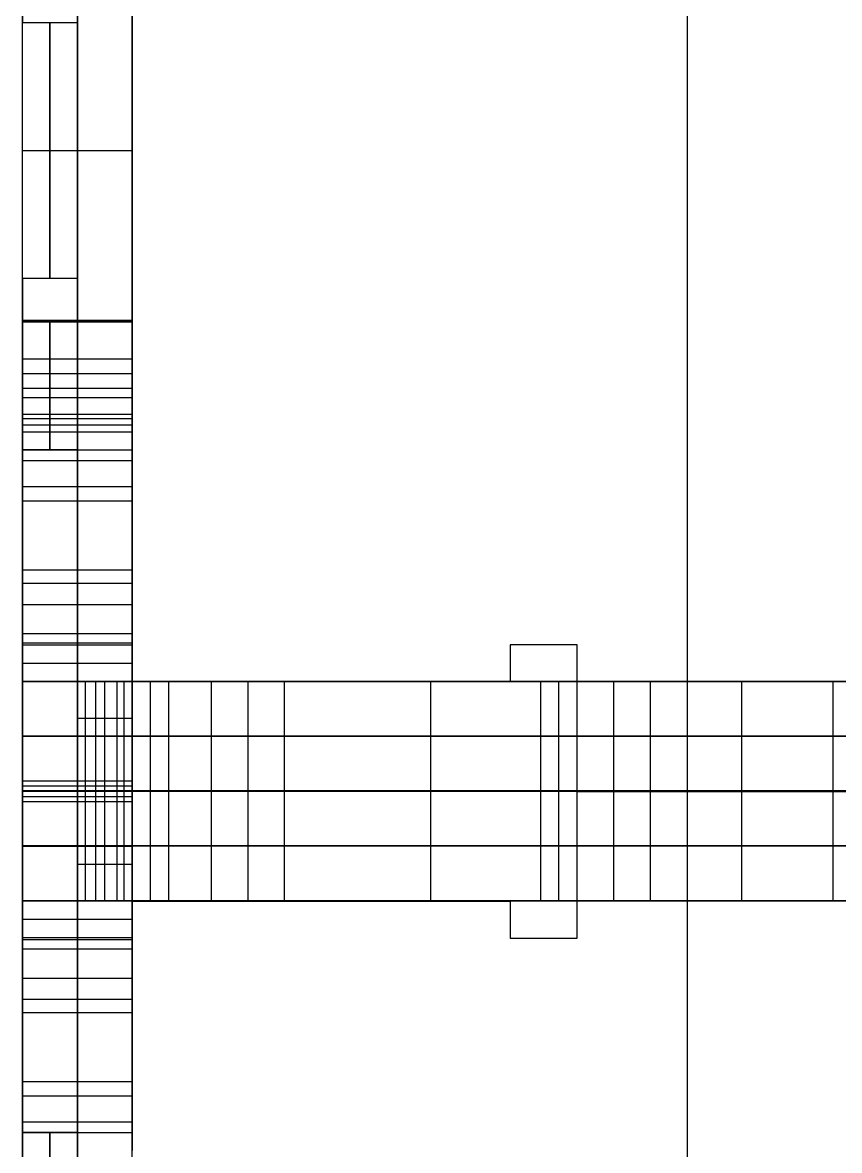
# Model space of a CAD drawing. Extents: x 6886 to 7154, y -44440 to -39703.
# Drawn here: x 6886.5 to 7020.5, y -41830.5 to -41645.4 of the extents above; entities that cross this region are included whole.
import ezdxf

# ---------------------------------------------------------------- set-up
doc = ezdxf.new("R2010")
doc.units = 0
doc.layers.add('ENDS', color=40, linetype='CONTINUOUS')

# ---------------------------------------------------------------- blocks, each defined once
blk = doc.blocks.new('SKYLARK200_END-S-1')
at = {"layer": 'ENDS'}
for p, q in [((-159, 3267.9, 264), (-159, 2667.99, 264)), ((-159, 3267.9, 282), (-159, 2667.99, 282)), ((-250, 2724, 141), (-250, 3212, 141)), ((-268, 2744.98, 141), (-268, 3191.02, 141)), ((-250, 2685.94, 282), (-250, 2821.49, 282)), ((-250, 2685.94, 264), (-250, 2821.49, 264)), ((-250, 2685.94, 273), (-250, 2821.49, 273)), ((-268, 2812.1, 226), (-268, 2794.1, 226)), ((-268, 2794.1, 56), (-268, 2812.1, 56)), ((-259, 2812.1, 226), (-259, 2734.1, 226)), ((-259, 2734.1, 56), (-259, 2812.1, 56)), ((-250, 2812.1, 226), (-250, 2734.1, 226)), ((-250, 2734.1, 56), (-250, 2812.1, 56)), ((-268, 2794.1, 56), (-259, 2794.1, 56)), ((-268, 2794.1, 226), (-259, 2794.1, 226)), ((-259, 2794.1, 56), (-259, 2752.1, 56)), ((-259, 2752.1, 226), (-259, 2794.1, 226)), ((-259, 2791.29, 66.5), (-259, 2754.91, 66.5)), ((-259, 2791.29, 215.5), (-259, 2754.91, 215.5)), ((-268, 2773.1, 77), (-259, 2773.1, 77)), ((-268, 2773.1, 205), (-259, 2773.1, 205)), ((-259, 2773.1, 226), (-250, 2773.1, 226)), ((-259, 2773.1, 56), (-259, 2773.1, 77)), ((-259, 2773.1, 56), (-250, 2773.1, 56)), ((-259, 2773.1, 226), (-259, 2773.1, 205)), ((-250, 2753.72, 282), (-250, 2753.72, 264)), ((-268, 2734.1, 56), (-268, 2752.1, 56)), ((-259, 2752.1, 56), (-268, 2752.1, 56)), ((-259, 2752.1, 226), (-268, 2752.1, 226)), ((-268, 2752.1, 226), (-268, 2734.1, 226)), ((-268, 2745.25, 282), (-250, 2745.25, 282)), ((-268, 2745.25, 282), (-268, 2732.6, 282)), ((-268, 2732.6, 0), (-268, 2745.25, 0)), ((-268, 2745.25, 0), (-250, 2745.25, 0)), ((-268, 2745.19, 281.13), (-250, 2745.19, 281.13)), ((-268, 2745.19, 0.87), (-250, 2745.19, 0.87)), ((-268, 2728.1, 232), (-268, 2745, 280.28)), ((-268, 2745, 280.28), (-250, 2745, 280.28)), ((-268, 2745, 1.72), (-250, 2745, 1.72)), ((-268, 2745, 1.72), (-268, 2728.1, 50)), ((-268, 2745, 141.9), (-259, 2745, 141.9)), ((-259, 2745.25, 282), (-259, 2732.6, 282)), ((-259, 2732.6, 0), (-259, 2745.25, 0)), ((-259, 2728.1, 232), (-259, 2745, 280.28)), ((-259, 2745, 1.72), (-259, 2728.1, 50)), ((-259, 2724, 141.9), (-259, 2745, 141.9)), ((-250, 2745.25, 282), (-250, 2732.6, 282)), ((-250, 2732.6, 0), (-250, 2745.25, 0)), ((-250, 2728.1, 232), (-250, 2745, 280.28)), ((-250, 2745, 1.72), (-250, 2728.1, 50)), ((-268, 2738.92, 282), (-250, 2738.92, 282)), ((-268, 2738.92, 0), (-250, 2738.92, 0)), ((-268, 2736.55, 256.14), (-250, 2736.55, 256.14)), ((-268, 2736.55, 25.86), (-250, 2736.55, 25.86)), ((-268, 2734.1, 226), (-250, 2734.1, 226)), ((-268, 2734.1, 56), (-250, 2734.1, 56)), ((-259, 2734.5, 160.09), (-259, 2734.5, 123.71)), ((-268, 2732.6, 282), (-250, 2732.6, 282)), ((-268, 2732.6, 0), (-250, 2732.6, 0)), ((-268, 2729.86, 227.76), (-250, 2729.86, 227.76)), ((-268, 2729.86, 54.24), (-250, 2729.86, 54.24)), ((-268, 2729.13, 283.1), (-250, 2729.13, 283.1)), ((-268, 2729.13, -1.1), (-250, 2729.13, -1.1)), ((-268, 2728.1, 232), (-250, 2728.1, 232)), ((-268, 2728.1, 50), (-250, 2728.1, 50)), ((-268, 2726.94, 286), (-250, 2726.94, 286)), ((-268, 2726.94, -4), (-250, 2726.94, -4)), ((-268, 2724, 180.9), (-250, 2724, 180.9)), ((-268, 2724, 180.9), (-268, 2724, 162.9)), ((-268, 2724, 102.9), (-250, 2724, 102.9)), ((-268, 2724, 162.9), (-259, 2724, 162.9)), ((-259, 2724, 120.9), (-268, 2724, 120.9)), ((-268, 2724, 120.9), (-268, 2724, 102.9)), ((-259, 2724, 120.9), (-259, 2724, 162.9)), ((-259, 2724, 180.9), (-259, 2724, 102.9)), ((-259, 2724, 141.9), (-250, 2724, 141.9)), ((-250, 2724, 180.9), (-250, 2724, 102.9)), ((-268, 2722.24, 185.14), (-250, 2722.24, 185.14)), ((-268, 2722.24, 98.66), (-250, 2722.24, 98.66)), ((-268, 2669.72, 170), (-268, 2718, 186.9)), ((-268, 2718, 186.9), (-250, 2718, 186.9)), ((-268, 2718, 96.9), (-250, 2718, 96.9)), ((-268, 2718, 96.9), (-268, 2669.72, 113.8)), ((-259, 2669.72, 170), (-259, 2718, 186.9)), ((-259, 2718, 96.9), (-259, 2669.72, 113.8)), ((-250, 2669.72, 170), (-250, 2718, 186.9)), ((-250, 2718, 96.9), (-250, 2669.72, 113.8)), ((-268, 2715.62, 294), (-250, 2715.62, 294)), ((-268, 2715.62, -12), (-250, 2715.62, -12)), ((-268, 2704.31, 286), (-250, 2704.31, 286)), ((-268, 2704.31, -4), (-250, 2704.31, -4)), ((-268, 2702.12, 283.1), (-250, 2702.12, 283.1)), ((-268, 2702.12, -1.1), (-250, 2702.12, -1.1)), ((-268, 2698.65, 282), (-250, 2698.65, 282)), ((-268, 2698.65, 282), (-268, 2686, 282)), ((-268, 2686, 0), (-268, 2698.65, 0)), ((-268, 2698.65, 0), (-250, 2698.65, 0)), ((-259, 2698.65, 282), (-259, 2686, 282)), ((-259, 2686, 0), (-259, 2698.65, 0)), ((-250, 2698.65, 282), (-250, 2686, 282)), ((-250, 2686, 0), (-250, 2698.65, 0)), ((-268, 2693.86, 178.45), (-250, 2693.86, 178.45)), ((-268, 2693.86, 105.35), (-250, 2693.86, 105.35)), ((-268, 2692.33, 282), (-250, 2692.33, 282)), ((-268, 2692.33, 0), (-250, 2692.33, 0)), ((-268, 2686, 270), (-268, 2692, 270)), ((-268, 2692, 270), (-250, 2692, 270)), ((-268, 2692, 270), (-268, 2692, 258)), ((-268, 2692, 258), (-250, 2692, 258)), ((-268, 2692, 258), (-268, 2686, 258)), ((-268, 2692, 233), (-250, 2692, 233)), ((-268, 2692, 233), (-268, 2692, 221)), ((-268, 2692, 221), (-250, 2692, 221)), ((-268, 2692, 221), (-268, 2686, 221)), ((-268, 2686, 62.8), (-268, 2692, 62.8)), ((-268, 2692, 62.8), (-250, 2692, 62.8)), ((-268, 2692, 62.8), (-268, 2692, 50.8)), ((-268, 2692, 50.8), (-250, 2692, 50.8)), ((-268, 2692, 50.8), (-268, 2686, 50.8)), ((-268, 2692, 25.8), (-250, 2692, 25.8)), ((-268, 2692, 25.8), (-268, 2692, 13.8)), ((-268, 2692, 13.8), (-250, 2692, 13.8)), ((-268, 2692, 13.8), (-268, 2686, 13.8)), ((-268, 2686, 25.8), (-268, 2692, 25.8)), ((-268, 2686, 233), (-268, 2692, 233)), ((-268, 2692, 264), (-250, 2692, 264)), ((-268, 2692, 227), (-250, 2692, 227)), ((-268, 2692, 56.8), (-250, 2692, 56.8)), ((-268, 2692, 19.8), (-250, 2692, 19.8)), ((-259, 2686, 270), (-259, 2692, 270)), ((-259, 2692, 270), (-259, 2692, 258)), ((-259, 2692, 233), (-259, 2692, 221)), ((-259, 2692, 221), (-259, 2686, 221)), ((-259, 2686, 62.8), (-259, 2692, 62.8)), ((-259, 2692, 62.8), (-259, 2692, 50.8)), ((-259, 2692, 25.8), (-259, 2692, 13.8)), ((-259, 2692, 13.8), (-259, 2686, 13.8)), ((-259, 2692, 50.8), (-259, 2668, 50.8)), ((-259, 2668, 25.8), (-259, 2692, 25.8)), ((-259, 2692, 258), (-259, 2668, 258)), ((-259, 2686, 233), (-259, 2692, 233)), ((-250, 2686, 270), (-250, 2692, 270)), ((-250, 2692, 270), (-250, 2692, 258)), ((-250, 2692, 258), (-250, 2668, 258)), ((-250, 2668, 233), (-250, 2692, 233)), ((-250, 2692, 233), (-250, 2692, 221)), ((-250, 2692, 221), (-250, 2686, 221)), ((-250, 2686, 62.8), (-250, 2692, 62.8)), ((-250, 2692, 62.8), (-250, 2692, 50.8)), ((-250, 2692, 50.8), (-250, 2668, 50.8)), ((-250, 2668, 25.8), (-250, 2692, 25.8)), ((-250, 2692, 25.8), (-250, 2692, 13.8)), ((-250, 2692, 13.8), (-250, 2686, 13.8)), ((-177, 2692, 282), (-188, 2692.01, 282)), ((-188, 2692.01, 282), (-188, 2692.01, 264)), ((-177, 2692, 264), (-188, 2692.01, 264)), ((-188, 2692.01, 282), (-188, 2686.01, 282)), ((-188, 2692.01, 264), (-188, 2686.01, 264)), ((-177, 2692, 273), (-188, 2692.01, 273)), ((-188, 2692.01, 273), (-188, 2686.01, 273)), ((-182.5, 2692, 282), (-182.5, 2692, 264)), ((-177, 2668, 282), (-177, 2692, 282)), ((-177, 2692, 282), (-177, 2692, 264)), ((-177, 2668, 264), (-177, 2692, 264)), ((-177, 2668, 273), (-177, 2692, 273)), ((-268, 2689, 270), (-250, 2689, 270)), ((-268, 2689, 221), (-250, 2689, 221)), ((-268, 2689, 62.8), (-250, 2689, 62.8)), ((-268, 2689, 13.8), (-250, 2689, 13.8)), ((-188, 2689.01, 282), (-188, 2689.01, 264)), ((-268, 2668, 0), (-268, 2686, 0)), ((-237, 2686, 0), (-268, 2686, 0)), ((-268, 2668, 62.9), (-268, 2686, 62.9)), ((-268, 2686, 0), (-268, 2686, 62.9)), ((-268, 2686, 62.9), (-244, 2686, 62.9)), ((-268, 2668, 219.1), (-268, 2686, 219.1)), ((-244, 2686, 219.1), (-268, 2686, 219.1)), ((-268, 2668, 282), (-268, 2686, 282)), ((-268, 2686, 219.1), (-268, 2686, 282)), ((-268, 2686, 282), (-237, 2686, 282)), ((-268, 2668, 31.45), (-268, 2686, 31.45)), ((-268, 2668, 250.55), (-268, 2686, 250.55)), ((-268, 2686, 282), (-250, 2686, 282)), ((-268, 2686, 282), (-268, 2686, 270)), ((-268, 2686, 270), (-250, 2686, 270)), ((-268, 2686, 221), (-250, 2686, 221)), ((-268, 2686, 221), (-268, 2686, 220)), ((-268, 2686, 220), (-250, 2686, 220)), ((-268, 2686, 220), (-268, 2668, 220)), ((-268, 2668, 63.8), (-268, 2686, 63.8)), ((-268, 2686, 63.8), (-250, 2686, 63.8)), ((-268, 2686, 63.8), (-268, 2686, 62.8)), ((-268, 2686, 62.8), (-250, 2686, 62.8)), ((-268, 2686, 13.8), (-250, 2686, 13.8)), ((-268, 2686, 13.8), (-268, 2686, 0)), ((-268, 2686, 0), (-250, 2686, 0)), ((-259, 2686, 50.8), (-268, 2686, 50.8)), ((-268, 2686, 25.8), (-259, 2686, 25.8)), ((-268, 2686, 25.8), (-268, 2686, 50.8)), ((-268, 2686, 233), (-268, 2686, 258)), ((-268, 2686, 233), (-259, 2686, 233)), ((-259, 2686, 258), (-268, 2686, 258)), ((-268, 2686, 276), (-250, 2686, 276)), ((-268, 2686, 220.5), (-250, 2686, 220.5)), ((-268, 2686, 63.3), (-250, 2686, 63.3)), ((-268, 2686, 6.9), (-250, 2686, 6.9)), ((-268, 2686, 38.3), (-259, 2686, 38.3)), ((-268, 2686, 245.5), (-259, 2686, 245.5)), ((-268, 2686, 233), (-250, 2686, 233)), ((-263.5, 2686, 25.8), (-263.5, 2686, 50.8)), ((-263.5, 2686, 233), (-263.5, 2686, 258)), ((-259, 2668, 257.1), (-259, 2686, 257.1)), ((-259, 2668, 232.1), (-259, 2686, 232.1)), ((-259, 2686, 257.1), (-259, 2686, 232.1)), ((-259, 2668, 49.9), (-259, 2686, 49.9)), ((-259, 2668, 24.9), (-259, 2686, 24.9)), ((-259, 2686, 49.9), (-259, 2686, 24.9)), ((-259, 2668, 244.6), (-259, 2686, 244.6)), ((-259, 2668, 37.4), (-259, 2686, 37.4)), ((-259, 2686, 50.8), (-259, 2686, 25.8)), ((-259, 2668, 50.8), (-259, 2686, 50.8)), ((-259, 2686, 25.8), (-259, 2668, 25.8)), ((-259, 2686, 258), (-259, 2686, 233)), ((-259, 2668, 258), (-259, 2686, 258)), ((-259, 2686, 233), (-259, 2668, 233)), ((-259, 2686, 282), (-259, 2686, 270)), ((-259, 2686, 221), (-259, 2686, 220)), ((-259, 2686, 220), (-259, 2668, 220)), ((-259, 2668, 63.8), (-259, 2686, 63.8)), ((-259, 2686, 63.8), (-259, 2686, 62.8)), ((-259, 2686, 13.8), (-259, 2686, 0)), ((-259, 2686, 38.3), (-259, 2668, 38.3)), ((-259, 2686, 25.8), (-250, 2686, 25.8)), ((-259, 2686, 245.5), (-259, 2668, 245.5)), ((-259, 2686, 258), (-250, 2686, 258)), ((-257.68, 2668, 260.28), (-257.68, 2686, 260.28)), ((-257.68, 2668, 228.92), (-257.68, 2686, 228.92)), ((-257.68, 2668, 53.08), (-257.68, 2686, 53.08)), ((-257.68, 2668, 21.72), (-257.68, 2686, 21.72)), ((-256, 2668, 219.1), (-256, 2686, 219.1)), ((-254.5, 2668, 261.6), (-254.5, 2686, 261.6)), ((-254.5, 2668, 227.6), (-254.5, 2686, 227.6)), ((-254.5, 2668, 54.4), (-254.5, 2686, 54.4)), ((-254.5, 2668, 20.4), (-254.5, 2686, 20.4)), ((-252.5, 2668, 0), (-252.5, 2686, 0)), ((-252.5, 2668, 282), (-252.5, 2686, 282)), ((-251.32, 2668, 260.28), (-251.32, 2686, 260.28)), ((-251.32, 2668, 228.92), (-251.32, 2686, 228.92)), ((-251.32, 2668, 53.08), (-251.32, 2686, 53.08)), ((-251.32, 2668, 21.72), (-251.32, 2686, 21.72)), ((-188, 2686.01, 282), (-250, 2685.94, 282)), ((-188, 2686.01, 264), (-250, 2685.94, 264)), ((-188, 2686.01, 273), (-250, 2685.94, 273)), ((-250, 2668, 74.9), (-250, 2686, 74.9)), ((-244, 2686, 74.9), (-250, 2686, 74.9)), ((-250, 2668, 207.1), (-250, 2686, 207.1)), ((-250, 2686, 74.9), (-250, 2686, 207.1)), ((-250, 2686, 207.1), (-244, 2686, 207.1)), ((-250, 2668, 257.1), (-250, 2686, 257.1)), ((-250, 2668, 232.1), (-250, 2686, 232.1)), ((-250, 2686, 232.1), (-250, 2686, 257.1)), ((-250, 2668, 49.9), (-250, 2686, 49.9)), ((-250, 2686, 24.9), (-250, 2686, 49.9)), ((-250, 2668, 24.9), (-250, 2686, 24.9)), ((-250, 2668, 62.9), (-250, 2686, 62.9)), ((-250, 2668, 141), (-250, 2686, 141)), ((-250, 2668, 244.6), (-250, 2686, 244.6)), ((-250, 2668, 37.4), (-250, 2686, 37.4)), ((-250, 2686, 141), (-50, 2686, 141)), ((-250, 2686, 282), (-250, 2686, 270)), ((-250, 2686, 221), (-250, 2686, 220)), ((-250, 2686, 220), (-250, 2668, 220)), ((-250, 2668, 63.8), (-250, 2686, 63.8)), ((-250, 2686, 63.8), (-250, 2686, 62.8)), ((-250, 2686, 13.8), (-250, 2686, 0)), ((-250, 2685.94, 282), (-250, 2685.94, 264)), ((-247, 2668, 74.9), (-247, 2686, 74.9)), ((-247, 2668, 207.1), (-247, 2686, 207.1)), ((-244, 2668, 62.9), (-244, 2686, 62.9)), ((-244, 2668, 74.9), (-244, 2686, 74.9)), ((-244, 2686, 62.9), (-244, 2686, 74.9)), ((-244, 2668, 207.1), (-244, 2686, 207.1)), ((-244, 2668, 219.1), (-244, 2686, 219.1)), ((-244, 2686, 207.1), (-244, 2686, 219.1)), ((-244, 2668, 68.9), (-244, 2686, 68.9)), ((-244, 2668, 213.1), (-244, 2686, 213.1)), ((-237, 2668, 6), (-237, 2686, 6)), ((-225, 2686, 6), (-237, 2686, 6)), ((-237, 2668, 0), (-237, 2686, 0)), ((-237, 2686, 6), (-237, 2686, 0)), ((-237, 2668, 282), (-237, 2686, 282)), ((-237, 2668, 276), (-237, 2686, 276)), ((-237, 2686, 282), (-237, 2686, 276)), ((-237, 2686, 276), (-225, 2686, 276)), ((-237, 2668, 3), (-237, 2686, 3)), ((-237, 2668, 279), (-237, 2686, 279)), ((-231, 2668, 6), (-231, 2686, 6)), ((-231, 2668, 276), (-231, 2686, 276)), ((-225, 2668, -18), (-225, 2686, -18)), ((-177, 2686, -18), (-225, 2686, -18)), ((-225, 2668, 6), (-225, 2686, 6)), ((-225, 2686, -18), (-225, 2686, 6)), ((-225, 2668, 276), (-225, 2686, 276)), ((-225, 2668, 300), (-225, 2686, 300)), ((-225, 2686, 276), (-225, 2686, 300)), ((-225, 2686, 300), (-177, 2686, 300)), ((-225, 2668, 0), (-225, 2686, 0)), ((-225, 2668, 282), (-225, 2686, 282)), ((-219, 2685.97, 282), (-219, 2685.97, 264)), ((-201, 2668, -18), (-201, 2686, -18)), ((-201, 2668, 300), (-201, 2686, 300)), ((-188, 2686.01, 282), (-188, 2686.01, 264)), ((-183, 2668, 140), (-183, 2686, 140)), ((-117, 2686, 140), (-183, 2686, 140)), ((-183, 2668, 128), (-183, 2686, 128)), ((-183, 2686, 140), (-183, 2686, 128)), ((-183, 2686, 128), (-177, 2686, 128)), ((-183, 2668, 134), (-183, 2686, 134)), ((-180, 2668, 128), (-180, 2686, 128)), ((-177, 2668, 128), (-177, 2686, 128)), ((-177, 2668, -18), (-177, 2686, -18)), ((-177, 2686, 128), (-177, 2686, -18)), ((-177, 2668, 300), (-177, 2686, 300)), ((-177, 2668, 258), (-177, 2686, 258)), ((-177, 2686, 300), (-177, 2686, 258)), ((-177, 2686, 258), (-165, 2686, 258)), ((-177, 2668, 140), (-177, 2686, 140)), ((-177, 2668, 55), (-177, 2686, 55)), ((-177, 2668, 264), (-177, 2686, 264)), ((-171, 2668, 258), (-171, 2686, 258)), ((-165, 2668, 258), (-165, 2686, 258)), ((-165, 2668, 264), (-165, 2686, 264)), ((-165, 2686, 258), (-165, 2686, 264)), ((-165, 2686, 264), (-135, 2686, 264)), ((-165, 2668, 261), (-165, 2686, 261)), ((-150, 2668, 264), (-150, 2686, 264)), ((-135, 2668, 264), (-135, 2686, 264)), ((-135, 2668, 258), (-135, 2686, 258)), ((-135, 2686, 264), (-135, 2686, 258)), ((-135, 2686, 258), (-123, 2686, 258)), ((-135, 2668, 261), (-135, 2686, 261)), ((-259, 2680, 50.8), (-250, 2680, 50.8)), ((-177, 2680, 282), (-177, 2680, 264)), ((-237, 2677, 0), (-268, 2677, 0)), ((-268, 2677, 0), (-268, 2677, 62.9)), ((-268, 2677, 62.9), (-244, 2677, 62.9)), ((-244, 2677, 219.1), (-268, 2677, 219.1)), ((-268, 2677, 219.1), (-268, 2677, 282)), ((-268, 2677, 282), (-237, 2677, 282)), ((-268, 2677, 220), (-250, 2677, 220)), ((-268, 2677, 63.8), (-250, 2677, 63.8)), ((-259, 2677, 257.1), (-259, 2677, 232.1)), ((-259, 2677, 49.9), (-259, 2677, 24.9)), ((-259, 2677, 25.8), (-259, 2677, 50.8)), ((-259, 2677, 233), (-259, 2677, 258)), ((-244, 2677, 74.9), (-250, 2677, 74.9)), ((-250, 2677, 74.9), (-250, 2677, 207.1)), ((-250, 2677, 207.1), (-244, 2677, 207.1)), ((-250, 2677, 232.1), (-250, 2677, 257.1)), ((-250, 2677, 24.9), (-250, 2677, 49.9)), ((-244, 2677, 62.9), (-244, 2677, 74.9)), ((-244, 2677, 207.1), (-244, 2677, 219.1)), ((-225, 2677, 6), (-237, 2677, 6)), ((-237, 2677, 6), (-237, 2677, 0)), ((-237, 2677, 282), (-237, 2677, 276)), ((-237, 2677, 276), (-225, 2677, 276)), ((-177, 2677, -18), (-225, 2677, -18)), ((-225, 2677, -18), (-225, 2677, 6)), ((-225, 2677, 276), (-225, 2677, 300)), ((-225, 2677, 300), (-177, 2677, 300)), ((-117, 2677, 140), (-183, 2677, 140)), ((-183, 2677, 140), (-183, 2677, 128)), ((-183, 2677, 128), (-177, 2677, 128)), ((-177, 2677, 128), (-177, 2677, -18)), ((-177, 2677, 300), (-177, 2677, 258)), ((-177, 2677, 258), (-165, 2677, 258)), ((-165, 2677, 258), (-165, 2677, 264)), ((-165, 2677, 264), (-135, 2677, 264)), ((-135, 2677, 264), (-135, 2677, 258)), ((-135, 2677, 258), (-123, 2677, 258)), ((-268, 2669.72, 170), (-250, 2669.72, 170)), ((-268, 2669.72, 113.8), (-250, 2669.72, 113.8)), ((-268, 2668.87, 169.81), (-250, 2668.87, 169.81)), ((-268, 2668.87, 113.99), (-250, 2668.87, 113.99)), ((-268, 2650.03, 0), (-268, 2668.03, 0)), ((-237, 2668.03, 0), (-268, 2668.03, 0)), ((-268, 2650.03, 62.9), (-268, 2668.03, 62.9)), ((-268, 2668.03, 0), (-268, 2668.03, 62.9)), ((-268, 2668.03, 62.9), (-244, 2668.03, 62.9)), ((-268, 2650.03, 219.1), (-268, 2668.03, 219.1)), ((-244, 2668.03, 219.1), (-268, 2668.03, 219.1)), ((-268, 2650.03, 282), (-268, 2668.03, 282)), ((-268, 2668.03, 219.1), (-268, 2668.03, 282)), ((-268, 2668.03, 282), (-237, 2668.03, 282)), ((-268, 2650.03, 31.45), (-268, 2668.03, 31.45)), ((-268, 2650.03, 250.55), (-268, 2668.03, 250.55)), ((-268, 2650, 220), (-268, 2668, 220)), ((-268, 2668, 220), (-250, 2668, 220)), ((-268, 2668, 220), (-268, 2668, 169.75)), ((-268, 2668, 169.75), (-250, 2668, 169.75)), ((-268, 2668, 114.05), (-250, 2668, 114.05)), ((-268, 2668, 114.05), (-268, 2668, 63.8)), ((-268, 2668, 63.8), (-250, 2668, 63.8)), ((-268, 2668, 63.8), (-268, 2650, 63.8)), ((-268, 2668, 170), (-250, 2668, 170)), ((-268, 2668, 113.8), (-250, 2668, 113.8)), ((-237, 2668, 0), (-268, 2668, 0)), ((-268, 2668, 0), (-268, 2668, 62.9)), ((-268, 2668, 62.9), (-244, 2668, 62.9)), ((-244, 2668, 219.1), (-268, 2668, 219.1)), ((-268, 2668, 219.1), (-268, 2668, 282)), ((-268, 2668, 282), (-237, 2668, 282)), ((-268, 2668, 220), (-250, 2668, 220)), ((-268, 2668, 220), (-268, 2668, 169.75)), ((-268, 2668, 169.75), (-250, 2668, 169.75)), ((-268, 2668, 114.05), (-250, 2668, 114.05)), ((-268, 2668, 114.05), (-268, 2668, 63.8)), ((-268, 2668, 63.8), (-250, 2668, 63.8)), ((-268, 2668, 170), (-250, 2668, 170)), ((-268, 2668, 113.8), (-250, 2668, 113.8)), ((-268, 2667.13, 169.81), (-250, 2667.13, 169.81)), ((-268, 2667.13, 113.99), (-250, 2667.13, 113.99)), ((-259, 2650.03, 257.1), (-259, 2668.03, 257.1)), ((-259, 2650.03, 232.1), (-259, 2668.03, 232.1)), ((-259, 2668.03, 257.1), (-259, 2668.03, 232.1)), ((-259, 2650.03, 49.9), (-259, 2668.03, 49.9)), ((-259, 2650.03, 24.9), (-259, 2668.03, 24.9)), ((-259, 2668.03, 49.9), (-259, 2668.03, 24.9)), ((-259, 2650.03, 244.6), (-259, 2668.03, 244.6)), ((-259, 2650.03, 37.4), (-259, 2668.03, 37.4)), ((-259, 2668, 25.8), (-259, 2668, 50.8)), ((-259, 2668, 50.8), (-259, 2650, 50.8)), ((-259, 2650, 25.8), (-259, 2668, 25.8)), ((-259, 2668, 50.8), (-250, 2668, 50.8)), ((-259, 2668, 25.8), (-250, 2668, 25.8)), ((-259, 2668, 258), (-259, 2650, 258)), ((-259, 2668, 233), (-259, 2668, 258)), ((-259, 2650, 233), (-259, 2668, 233)), ((-259, 2668, 258), (-250, 2668, 258)), ((-259, 2668, 233), (-250, 2668, 233)), ((-259, 2650, 220), (-259, 2668, 220)), ((-259, 2668, 220), (-259, 2668, 169.75)), ((-259, 2668, 114.05), (-259, 2668, 63.8)), ((-259, 2668, 63.8), (-259, 2650, 63.8)), ((-259, 2650, 38.3), (-259, 2668, 38.3)), ((-259, 2644, 50.8), (-259, 2668, 50.8)), ((-259, 2668, 50.8), (-259, 2668, 25.8)), ((-259, 2668, 38.3), (-250, 2668, 38.3)), ((-259, 2668, 25.8), (-259, 2644, 25.8)), ((-259, 2650, 245.5), (-259, 2668, 245.5)), ((-259, 2644, 258), (-259, 2668, 258)), ((-259, 2668, 245.5), (-250, 2668, 245.5)), ((-259, 2668, 257.1), (-259, 2668, 232.1)), ((-259, 2668, 49.9), (-259, 2668, 24.9)), ((-259, 2668, 25.8), (-259, 2668, 50.8)), ((-259, 2668, 50.8), (-250, 2668, 50.8)), ((-259, 2668, 25.8), (-250, 2668, 25.8)), ((-259, 2668, 233), (-259, 2668, 258)), ((-259, 2668, 258), (-250, 2668, 258)), ((-259, 2668, 233), (-250, 2668, 233)), ((-259, 2668, 220), (-259, 2668, 169.75)), ((-259, 2668, 114.05), (-259, 2668, 63.8)), ((-259, 2668, 50.8), (-259, 2668, 25.8)), ((-259, 2668, 38.3), (-250, 2668, 38.3)), ((-259, 2668, 245.5), (-250, 2668, 245.5)), ((-257.68, 2650.03, 260.28), (-257.68, 2668.03, 260.28)), ((-257.68, 2650.03, 228.92), (-257.68, 2668.03, 228.92)), ((-257.68, 2650.03, 53.08), (-257.68, 2668.03, 53.08)), ((-257.68, 2650.03, 21.72), (-257.68, 2668.03, 21.72)), ((-256, 2650.03, 219.1), (-256, 2668.03, 219.1)), ((-254.5, 2650.03, 261.6), (-254.5, 2668.03, 261.6)), ((-254.5, 2650.03, 227.6), (-254.5, 2668.03, 227.6)), ((-254.5, 2650.03, 54.4), (-254.5, 2668.03, 54.4)), ((-254.5, 2650.03, 20.4), (-254.5, 2668.03, 20.4)), ((-254.5, 2668, 258), (-254.5, 2668, 233)), ((-254.5, 2668, 258), (-254.5, 2668, 233)), ((-252.5, 2650.03, 0), (-252.5, 2668.03, 0)), ((-252.5, 2650.03, 282), (-252.5, 2668.03, 282)), ((-251.32, 2650.03, 260.28), (-251.32, 2668.03, 260.28)), ((-251.32, 2650.03, 228.92), (-251.32, 2668.03, 228.92)), ((-251.32, 2650.03, 53.08), (-251.32, 2668.03, 53.08)), ((-251.32, 2650.03, 21.72), (-251.32, 2668.03, 21.72)), ((-250, 2650.03, 74.9), (-250, 2668.03, 74.9)), ((-244, 2668.03, 74.9), (-250, 2668.03, 74.9)), ((-250, 2650.03, 207.1), (-250, 2668.03, 207.1)), ((-250, 2668.03, 74.9), (-250, 2668.03, 207.1)), ((-250, 2668.03, 207.1), (-244, 2668.03, 207.1)), ((-250, 2650.03, 257.1), (-250, 2668.03, 257.1)), ((-250, 2650.03, 232.1), (-250, 2668.03, 232.1)), ((-250, 2668.03, 232.1), (-250, 2668.03, 257.1)), ((-250, 2650.03, 49.9), (-250, 2668.03, 49.9)), ((-250, 2668.03, 24.9), (-250, 2668.03, 49.9)), ((-250, 2650.03, 24.9), (-250, 2668.03, 24.9)), ((-250, 2650.03, 62.9), (-250, 2668.03, 62.9)), ((-250, 2650.03, 141), (-250, 2668.03, 141)), ((-250, 2650.03, 244.6), (-250, 2668.03, 244.6)), ((-250, 2650.03, 37.4), (-250, 2668.03, 37.4)), ((-250, 2668.03, 141), (-50, 2668.03, 141)), ((-250, 2644, 258), (-250, 2668, 258)), ((-250, 2668, 258), (-250, 2668, 233)), ((-250, 2668, 233), (-250, 2644, 233)), ((-250, 2650, 220), (-250, 2668, 220)), ((-250, 2668, 220), (-250, 2668, 169.75)), ((-250, 2668, 114.05), (-250, 2668, 63.8)), ((-250, 2668, 63.8), (-250, 2650, 63.8)), ((-250, 2644, 50.8), (-250, 2668, 50.8)), ((-250, 2668, 50.8), (-250, 2668, 25.8)), ((-250, 2668, 25.8), (-250, 2644, 25.8)), ((-244, 2668, 74.9), (-250, 2668, 74.9)), ((-250, 2668, 74.9), (-250, 2668, 207.1)), ((-250, 2668, 207.1), (-244, 2668, 207.1)), ((-250, 2668, 232.1), (-250, 2668, 257.1)), ((-250, 2668, 24.9), (-250, 2668, 49.9)), ((-250, 2668, 141), (-50, 2668, 141)), ((-250, 2668, 258), (-250, 2668, 233)), ((-250, 2668, 220), (-250, 2668, 169.75)), ((-250, 2668, 114.05), (-250, 2668, 63.8)), ((-250, 2668, 50.8), (-250, 2668, 25.8)), ((-247, 2650.03, 74.9), (-247, 2668.03, 74.9)), ((-247, 2650.03, 207.1), (-247, 2668.03, 207.1)), ((-244, 2650.03, 62.9), (-244, 2668.03, 62.9)), ((-244, 2650.03, 74.9), (-244, 2668.03, 74.9)), ((-244, 2668.03, 62.9), (-244, 2668.03, 74.9)), ((-244, 2650.03, 207.1), (-244, 2668.03, 207.1)), ((-244, 2650.03, 219.1), (-244, 2668.03, 219.1)), ((-244, 2668.03, 207.1), (-244, 2668.03, 219.1)), ((-244, 2650.03, 68.9), (-244, 2668.03, 68.9)), ((-244, 2650.03, 213.1), (-244, 2668.03, 213.1)), ((-244, 2668, 62.9), (-244, 2668, 74.9)), ((-244, 2668, 207.1), (-244, 2668, 219.1)), ((-237, 2650.03, 6), (-237, 2668.03, 6)), ((-225, 2668.03, 6), (-237, 2668.03, 6)), ((-237, 2650.03, 0), (-237, 2668.03, 0)), ((-237, 2668.03, 6), (-237, 2668.03, 0)), ((-237, 2650.03, 282), (-237, 2668.03, 282)), ((-237, 2650.03, 276), (-237, 2668.03, 276)), ((-237, 2668.03, 282), (-237, 2668.03, 276)), ((-237, 2668.03, 276), (-225, 2668.03, 276)), ((-237, 2650.03, 3), (-237, 2668.03, 3)), ((-237, 2650.03, 279), (-237, 2668.03, 279)), ((-225, 2668, 6), (-237, 2668, 6)), ((-237, 2668, 6), (-237, 2668, 0)), ((-237, 2668, 282), (-237, 2668, 276)), ((-237, 2668, 276), (-225, 2668, 276)), ((-231, 2650.03, 6), (-231, 2668.03, 6)), ((-231, 2650.03, 276), (-231, 2668.03, 276)), ((-225, 2650.03, -18), (-225, 2668.03, -18)), ((-177, 2668.03, -18), (-225, 2668.03, -18)), ((-225, 2650.03, 6), (-225, 2668.03, 6)), ((-225, 2668.03, -18), (-225, 2668.03, 6)), ((-225, 2650.03, 276), (-225, 2668.03, 276)), ((-225, 2650.03, 300), (-225, 2668.03, 300)), ((-225, 2668.03, 276), (-225, 2668.03, 300)), ((-225, 2668.03, 300), (-177, 2668.03, 300)), ((-225, 2650.03, 0), (-225, 2668.03, 0)), ((-225, 2650.03, 282), (-225, 2668.03, 282)), ((-177, 2668, -18), (-225, 2668, -18)), ((-225, 2668, -18), (-225, 2668, 6)), ((-225, 2668, 276), (-225, 2668, 300)), ((-225, 2668, 300), (-177, 2668, 300)), ((-201, 2650.03, -18), (-201, 2668.03, -18)), ((-201, 2650.03, 300), (-201, 2668.03, 300)), ((-183, 2650.03, 140), (-183, 2668.03, 140)), ((-117, 2668.03, 140), (-183, 2668.03, 140)), ((-183, 2650.03, 128), (-183, 2668.03, 128)), ((-183, 2668.03, 140), (-183, 2668.03, 128)), ((-183, 2668.03, 128), (-177, 2668.03, 128)), ((-183, 2650.03, 134), (-183, 2668.03, 134)), ((-117, 2668, 140), (-183, 2668, 140)), ((-183, 2668, 140), (-183, 2668, 128)), ((-183, 2668, 128), (-177, 2668, 128)), ((-180, 2650.03, 128), (-180, 2668.03, 128)), ((-177, 2650.03, 128), (-177, 2668.03, 128)), ((-177, 2650.03, -18), (-177, 2668.03, -18)), ((-177, 2668.03, 128), (-177, 2668.03, -18)), ((-177, 2650.03, 300), (-177, 2668.03, 300)), ((-177, 2650.03, 258), (-177, 2668.03, 258)), ((-177, 2668.03, 300), (-177, 2668.03, 258)), ((-177, 2668.03, 258), (-165, 2668.03, 258)), ((-177, 2650.03, 140), (-177, 2668.03, 140)), ((-177, 2650.03, 55), (-177, 2668.03, 55)), ((-177, 2650.03, 264), (-177, 2668.03, 264)), ((-177, 2668, 128), (-177, 2668, -18)), ((-177, 2668, 300), (-177, 2668, 258)), ((-177, 2668, 258), (-165, 2668, 258)), ((-123, 2667.96, 282), (-177, 2668, 282)), ((-177, 2668, 282), (-177, 2668, 264)), ((-123, 2667.96, 264), (-177, 2668, 264)), ((-123, 2667.96, 273), (-177, 2668, 273)), ((-177, 2667.89, 282), (-123, 2667.93, 282)), ((-177, 2667.89, 264), (-123, 2667.93, 264)), ((-177, 2667.89, 273), (-123, 2667.93, 273)), ((-177, 2643.89, 282), (-177, 2667.89, 282)), ((-177, 2667.89, 282), (-177, 2667.89, 264)), ((-177, 2643.89, 264), (-177, 2667.89, 264)), ((-177, 2643.89, 273), (-177, 2667.89, 273)), ((-171, 2650.03, 258), (-171, 2668.03, 258)), ((-165, 2650.03, 258), (-165, 2668.03, 258)), ((-165, 2650.03, 264), (-165, 2668.03, 264)), ((-165, 2668.03, 258), (-165, 2668.03, 264)), ((-165, 2668.03, 264), (-135, 2668.03, 264)), ((-165, 2650.03, 261), (-165, 2668.03, 261)), ((-165, 2668, 258), (-165, 2668, 264)), ((-165, 2668, 264), (-135, 2668, 264)), ((-159, 2667.9, 264), (-159, 2067.99, 264)), ((-159, 2667.9, 282), (-159, 2067.99, 282)), ((-150, 2650.03, 264), (-150, 2668.03, 264)), ((-150, 2667.98, 282), (-150, 2667.98, 264)), ((-150, 2667.91, 282), (-150, 2667.91, 264)), ((-135, 2650.03, 264), (-135, 2668.03, 264)), ((-135, 2650.03, 258), (-135, 2668.03, 258)), ((-135, 2668.03, 264), (-135, 2668.03, 258)), ((-135, 2668.03, 258), (-123, 2668.03, 258)), ((-135, 2650.03, 261), (-135, 2668.03, 261)), ((-135, 2668, 264), (-135, 2668, 258)), ((-135, 2668, 258), (-123, 2668, 258)), ((-134, 2668.03, 140), (-134, 2668.03, 258)), ((-268, 2666.28, 170), (-250, 2666.28, 170)), ((-268, 2666.28, 170), (-268, 2618, 186.9)), ((-268, 2618, 96.9), (-268, 2666.28, 113.8)), ((-268, 2666.28, 113.8), (-250, 2666.28, 113.8)), ((-259, 2666.28, 170), (-259, 2618, 186.9)), ((-259, 2618, 96.9), (-259, 2666.28, 113.8)), ((-250, 2666.28, 170), (-250, 2618, 186.9)), ((-250, 2618, 96.9), (-250, 2666.28, 113.8)), ((-237, 2659.03, 0), (-268, 2659.03, 0)), ((-268, 2659.03, 0), (-268, 2659.03, 62.9)), ((-268, 2659.03, 62.9), (-244, 2659.03, 62.9)), ((-244, 2659.03, 219.1), (-268, 2659.03, 219.1)), ((-268, 2659.03, 219.1), (-268, 2659.03, 282)), ((-268, 2659.03, 282), (-237, 2659.03, 282)), ((-259, 2659.03, 257.1), (-259, 2659.03, 232.1)), ((-259, 2659.03, 49.9), (-259, 2659.03, 24.9)), ((-244, 2659.03, 74.9), (-250, 2659.03, 74.9)), ((-250, 2659.03, 74.9), (-250, 2659.03, 207.1)), ((-250, 2659.03, 207.1), (-244, 2659.03, 207.1)), ((-250, 2659.03, 232.1), (-250, 2659.03, 257.1)), ((-250, 2659.03, 24.9), (-250, 2659.03, 49.9)), ((-244, 2659.03, 62.9), (-244, 2659.03, 74.9)), ((-244, 2659.03, 207.1), (-244, 2659.03, 219.1)), ((-225, 2659.03, 6), (-237, 2659.03, 6)), ((-237, 2659.03, 6), (-237, 2659.03, 0)), ((-237, 2659.03, 282), (-237, 2659.03, 276)), ((-237, 2659.03, 276), (-225, 2659.03, 276)), ((-177, 2659.03, -18), (-225, 2659.03, -18)), ((-225, 2659.03, -18), (-225, 2659.03, 6)), ((-225, 2659.03, 276), (-225, 2659.03, 300)), ((-225, 2659.03, 300), (-177, 2659.03, 300)), ((-117, 2659.03, 140), (-183, 2659.03, 140)), ((-183, 2659.03, 140), (-183, 2659.03, 128)), ((-183, 2659.03, 128), (-177, 2659.03, 128)), ((-177, 2659.03, 128), (-177, 2659.03, -18)), ((-177, 2659.03, 300), (-177, 2659.03, 258)), ((-177, 2659.03, 258), (-165, 2659.03, 258)), ((-165, 2659.03, 258), (-165, 2659.03, 264)), ((-165, 2659.03, 264), (-135, 2659.03, 264)), ((-135, 2659.03, 264), (-135, 2659.03, 258)), ((-135, 2659.03, 258), (-123, 2659.03, 258)), ((-268, 2659, 220), (-250, 2659, 220)), ((-268, 2659, 63.8), (-250, 2659, 63.8)), ((-259, 2659, 25.8), (-259, 2659, 50.8)), ((-259, 2659, 233), (-259, 2659, 258)), ((-259, 2656, 50.8), (-250, 2656, 50.8)), ((-177, 2655.89, 282), (-177, 2655.89, 264)), ((-237, 2650.03, 0), (-268, 2650.03, 0)), ((-268, 2650.03, 0), (-268, 2650.03, 62.9)), ((-268, 2650.03, 62.9), (-244, 2650.03, 62.9)), ((-244, 2650.03, 219.1), (-268, 2650.03, 219.1)), ((-268, 2650.03, 219.1), (-268, 2650.03, 282)), ((-268, 2650.03, 282), (-237, 2650.03, 282)), ((-268, 2637.35, 282), (-268, 2650, 282)), ((-268, 2650, 282), (-250, 2650, 282)), ((-268, 2650, 282), (-268, 2650, 270)), ((-268, 2650, 270), (-250, 2650, 270)), ((-268, 2650, 270), (-268, 2644, 270)), ((-268, 2644, 258), (-268, 2650, 258)), ((-268, 2644, 221), (-268, 2650, 221)), ((-268, 2650, 221), (-250, 2650, 221)), ((-268, 2650, 221), (-268, 2650, 220)), ((-268, 2650, 220), (-250, 2650, 220)), ((-268, 2650, 63.8), (-250, 2650, 63.8)), ((-268, 2650, 63.8), (-268, 2650, 62.8)), ((-268, 2650, 62.8), (-250, 2650, 62.8)), ((-268, 2650, 62.8), (-268, 2644, 62.8)), ((-268, 2644, 50.8), (-268, 2650, 50.8)), ((-268, 2644, 13.8), (-268, 2650, 13.8)), ((-268, 2650, 13.8), (-250, 2650, 13.8)), ((-268, 2650, 13.8), (-268, 2650, 0)), ((-268, 2650, 0), (-250, 2650, 0)), ((-268, 2650, 0), (-268, 2637.35, 0)), ((-259, 2650, 50.8), (-268, 2650, 50.8)), ((-268, 2650, 25.8), (-259, 2650, 25.8)), ((-268, 2650, 25.8), (-268, 2650, 50.8)), ((-268, 2650, 25.8), (-268, 2644, 25.8)), ((-268, 2650, 233), (-268, 2650, 258)), ((-268, 2650, 233), (-259, 2650, 233)), ((-259, 2650, 258), (-268, 2650, 258)), ((-268, 2650, 233), (-268, 2644, 233)), ((-268, 2650, 276), (-250, 2650, 276)), ((-268, 2650, 220.5), (-250, 2650, 220.5)), ((-268, 2650, 63.3), (-250, 2650, 63.3)), ((-268, 2650, 6.9), (-250, 2650, 6.9)), ((-268, 2650, 38.3), (-259, 2650, 38.3)), ((-268, 2650, 245.5), (-259, 2650, 245.5)), ((-268, 2650, 233), (-250, 2650, 233)), ((-263.5, 2650, 25.8), (-263.5, 2650, 50.8)), ((-263.5, 2650, 233), (-263.5, 2650, 258)), ((-259, 2650.03, 257.1), (-259, 2650.03, 232.1)), ((-259, 2650.03, 49.9), (-259, 2650.03, 24.9)), ((-259, 2650, 50.8), (-259, 2650, 25.8)), ((-259, 2650, 258), (-259, 2650, 233)), ((-259, 2637.35, 282), (-259, 2650, 282)), ((-259, 2650, 282), (-259, 2650, 270)), ((-259, 2650, 270), (-259, 2644, 270)), ((-259, 2644, 221), (-259, 2650, 221)), ((-259, 2650, 221), (-259, 2650, 220)), ((-259, 2650, 63.8), (-259, 2650, 62.8)), ((-259, 2650, 62.8), (-259, 2644, 62.8)), ((-259, 2644, 13.8), (-259, 2650, 13.8)), ((-259, 2650, 13.8), (-259, 2650, 0)), ((-259, 2650, 0), (-259, 2637.35, 0)), ((-259, 2650, 25.8), (-250, 2650, 25.8)), ((-259, 2650, 258), (-250, 2650, 258)), ((-259, 2650, 233), (-259, 2644, 233)), ((-244, 2650.03, 74.9), (-250, 2650.03, 74.9)), ((-250, 2650.03, 74.9), (-250, 2650.03, 207.1)), ((-250, 2650.03, 207.1), (-244, 2650.03, 207.1)), ((-250, 2650.03, 232.1), (-250, 2650.03, 257.1)), ((-250, 2650.03, 24.9), (-250, 2650.03, 49.9)), ((-250, 2650.03, 141), (-50, 2650.03, 141)), ((-250, 2637.35, 282), (-250, 2650, 282)), ((-250, 2650, 282), (-250, 2650, 270)), ((-250, 2650, 270), (-250, 2644, 270)), ((-250, 2644, 221), (-250, 2650, 221)), ((-250, 2650, 221), (-250, 2650, 220)), ((-250, 2650, 63.8), (-250, 2650, 62.8)), ((-250, 2650, 62.8), (-250, 2644, 62.8)), ((-250, 2644, 13.8), (-250, 2650, 13.8)), ((-250, 2650, 13.8), (-250, 2650, 0)), ((-250, 2650, 0), (-250, 2637.35, 0)), ((-250, 2514.39, 282), (-250, 2649.94, 282)), ((-250, 2649.94, 282), (-250, 2649.94, 264)), ((-250, 2514.39, 264), (-250, 2649.94, 264)), ((-250, 2649.94, 282), (-188, 2649.88, 282)), ((-250, 2649.94, 264), (-188, 2649.88, 264)), ((-250, 2514.39, 273), (-250, 2649.94, 273)), ((-250, 2649.94, 273), (-188, 2649.88, 273)), ((-244, 2650.03, 62.9), (-244, 2650.03, 74.9)), ((-244, 2650.03, 207.1), (-244, 2650.03, 219.1)), ((-225, 2650.03, 6), (-237, 2650.03, 6)), ((-237, 2650.03, 6), (-237, 2650.03, 0)), ((-237, 2650.03, 282), (-237, 2650.03, 276)), ((-237, 2650.03, 276), (-225, 2650.03, 276)), ((-177, 2650.03, -18), (-225, 2650.03, -18)), ((-225, 2650.03, -18), (-225, 2650.03, 6)), ((-225, 2650.03, 276), (-225, 2650.03, 300)), ((-225, 2650.03, 300), (-177, 2650.03, 300)), ((-219, 2649.91, 282), (-219, 2649.91, 264)), ((-188, 2649.88, 282), (-188, 2649.88, 264)), ((-188, 2649.88, 282), (-188, 2643.88, 282)), ((-188, 2649.88, 264), (-188, 2643.88, 264)), ((-188, 2649.88, 273), (-188, 2643.88, 273)), ((-117, 2650.03, 140), (-183, 2650.03, 140)), ((-183, 2650.03, 140), (-183, 2650.03, 128)), ((-183, 2650.03, 128), (-177, 2650.03, 128)), ((-177, 2650.03, 128), (-177, 2650.03, -18)), ((-177, 2650.03, 300), (-177, 2650.03, 258)), ((-177, 2650.03, 258), (-165, 2650.03, 258)), ((-165, 2650.03, 258), (-165, 2650.03, 264)), ((-165, 2650.03, 264), (-135, 2650.03, 264)), ((-135, 2650.03, 264), (-135, 2650.03, 258)), ((-135, 2650.03, 258), (-123, 2650.03, 258)), ((-268, 2647, 270), (-250, 2647, 270)), ((-268, 2647, 221), (-250, 2647, 221)), ((-268, 2647, 62.8), (-250, 2647, 62.8)), ((-268, 2647, 13.8), (-250, 2647, 13.8)), ((-188, 2646.88, 282), (-188, 2646.88, 264)), ((-268, 2644, 270), (-250, 2644, 270)), ((-268, 2644, 270), (-268, 2644, 258)), ((-268, 2644, 258), (-250, 2644, 258)), ((-268, 2644, 233), (-250, 2644, 233)), ((-268, 2644, 233), (-268, 2644, 221)), ((-268, 2644, 221), (-250, 2644, 221)), ((-268, 2644, 62.8), (-250, 2644, 62.8)), ((-268, 2644, 62.8), (-268, 2644, 50.8)), ((-268, 2644, 50.8), (-250, 2644, 50.8)), ((-268, 2644, 25.8), (-250, 2644, 25.8)), ((-268, 2644, 25.8), (-268, 2644, 13.8)), ((-268, 2644, 13.8), (-250, 2644, 13.8)), ((-268, 2644, 264), (-250, 2644, 264)), ((-268, 2644, 227), (-250, 2644, 227)), ((-268, 2644, 56.8), (-250, 2644, 56.8)), ((-268, 2644, 19.8), (-250, 2644, 19.8)), ((-268, 2643.67, 282), (-250, 2643.67, 282)), ((-268, 2643.67, 0), (-250, 2643.67, 0)), ((-259, 2644, 270), (-259, 2644, 258)), ((-259, 2644, 233), (-259, 2644, 221)), ((-259, 2644, 62.8), (-259, 2644, 50.8)), ((-259, 2644, 25.8), (-259, 2644, 13.8)), ((-250, 2644, 270), (-250, 2644, 258)), ((-250, 2644, 233), (-250, 2644, 221)), ((-250, 2644, 62.8), (-250, 2644, 50.8)), ((-250, 2644, 25.8), (-250, 2644, 13.8)), ((-188, 2643.88, 282), (-177, 2643.89, 282)), ((-188, 2643.88, 264), (-177, 2643.89, 264)), ((-188, 2643.88, 273), (-177, 2643.89, 273)), ((-188, 2643.88, 282), (-188, 2643.88, 264)), ((-182.5, 2643.88, 282), (-182.5, 2643.88, 264)), ((-177, 2643.89, 282), (-177, 2643.89, 264)), ((-268, 2642.14, 178.45), (-250, 2642.14, 178.45)), ((-268, 2642.14, 105.35), (-250, 2642.14, 105.35)), ((-268, 2637.35, 282), (-250, 2637.35, 282)), ((-268, 2637.35, 0), (-250, 2637.35, 0)), ((-268, 2633.88, 283.1), (-250, 2633.88, 283.1)), ((-268, 2633.88, -1.1), (-250, 2633.88, -1.1)), ((-268, 2631.69, 286), (-250, 2631.69, 286)), ((-268, 2631.69, -4), (-250, 2631.69, -4)), ((-268, 2620.37, 294), (-250, 2620.37, 294)), ((-268, 2620.37, -12), (-250, 2620.37, -12)), ((-268, 2618, 186.9), (-250, 2618, 186.9)), ((-268, 2618, 96.9), (-250, 2618, 96.9)), ((-268, 2613.76, 185.14), (-250, 2613.76, 185.14)), ((-268, 2613.76, 98.66), (-250, 2613.76, 98.66)), ((-268, 2612, 180.9), (-250, 2612, 180.9)), ((-268, 2612, 180.9), (-268, 2612, 162.9)), ((-268, 2612, 102.9), (-250, 2612, 102.9)), ((-268, 2612, 162.9), (-259, 2612, 162.9)), ((-259, 2612, 120.9), (-268, 2612, 120.9)), ((-268, 2612, 120.9), (-268, 2612, 102.9)), ((-259, 2612, 120.9), (-259, 2612, 162.9)), ((-259, 2612, 180.9), (-259, 2612, 102.9)), ((-259, 2612, 141.9), (-250, 2612, 141.9)), ((-259, 2612, 141.9), (-259, 2591, 141.9)), ((-250, 2612, 180.9), (-250, 2612, 102.9)), ((-250, 2124, 141), (-250, 2612, 141))]:
    blk.add_line(p, q, dxfattribs=at)
at = {"layer": 'ENDS', "extrusion": (-1, 0, 0)}
for centre, radius, start, end in [((-2773.1, 56, 268), 21, 360, 180), ((-2773.1, 56, 259), 21, 0, 180), ((-2773.1, 226, 259), 21, 180, 0), ((-2724, 141.9, 259), 21, 90, 270), ((-2734.1, 232, 268), 6, 270, 0), ((-2734.1, 50, 268), 6, 360, 90), ((-2734.1, 232, 259), 6, 270, 0), ((-2734.1, 50, 259), 6, 360, 90), ((-2734.1, 232, 250), 6, 270, 0), ((-2734.1, 50, 250), 6, 360, 90), ((-2732.6, 288, 268), 6, 270, 340.5288), ((-2732.6, -6, 268), 6, 19.4712, 90), ((-2732.6, 288, 259), 6, 270, 340.5288), ((-2732.6, -6, 259), 6, 19.4712, 90), ((-2732.6, 288, 250), 6, 270, 340.5288), ((-2732.6, -6, 250), 6, 19.4712, 90), ((-2718, 180.9, 268), 6, 90, 180), ((-2718, 102.9, 268), 6, 180, 270), ((-2718, 180.9, 259), 6, 90, 180), ((-2718, 102.9, 259), 6, 180, 270), ((-2718, 180.9, 250), 6, 90, 180), ((-2718, 102.9, 250), 6, 180, 270), ((-2698.65, 288, 268), 6, 199.4712, 270), ((-2698.65, -6, 268), 6, 90, 160.5288), ((-2698.65, 288, 259), 6, 199.4712, 270), ((-2698.65, -6, 259), 6, 90, 160.5288), ((-2698.65, 288, 250), 6, 199.4712, 270), ((-2698.65, -6, 250), 6, 90, 160.5288), ((-2668, 175.75, 268), 6, 270, 286.6229), ((-2668, 108.05, 268), 6, 73.3771, 90), ((-2668, 175.75, 259), 6, 270, 286.6229), ((-2668, 108.05, 259), 6, 73.3771, 90), ((-2668, 175.75, 250), 6, 270, 286.6229), ((-2668, 108.05, 250), 6, 73.3771, 90), ((-2620.37, 282, 268), 12, 19.4712, 160.5288), ((-2620.37, 0, 268), 12, 199.4712, 340.5288), ((-2620.37, 282, 259), 12, 19.4712, 160.5288), ((-2620.37, 0, 259), 12, 199.4712, 340.5288), ((-2620.37, 282, 250), 12, 19.4712, 160.5288), ((-2620.37, 0, 250), 12, 199.4712, 340.5288), ((-2612, 141.9, 268), 21, 270, 90), ((-2612, 141.9, 263.5), 21, 270, 90)]:
    blk.add_arc(centre, radius, start, end, dxfattribs=at)
at = {"layer": 'ENDS', "extrusion": (1, 0, 0)}
for centre, radius, start, end in [((2773.1, 226, -268), 21, 180, 0), ((2773.1, 56, -263.5), 21, 0, 180), ((2773.1, 226, -263.5), 21, 180, 0), ((2739.25, 282, -268), 6, 343.3771, 0), ((2739.25, 0, -268), 6, 0, 16.6229), ((2724, 141.9, -268), 21, 270, 90), ((2724, 141.9, -263.5), 21, 270, 90), ((2739.25, 282, -259), 6, 343.3771, 0), ((2739.25, 0, -259), 6, 0, 16.6229), ((2739.25, 282, -250), 6, 343.3771, 0), ((2739.25, 0, -250), 6, 0, 16.6229), ((2715.62, 282, -268), 12, 19.4712, 160.5288), ((2715.62, 0, -268), 12, 199.4712, 340.5288), ((2715.62, 282, -259), 12, 19.4712, 160.5288), ((2715.62, 0, -259), 12, 199.4712, 340.5288), ((2715.62, 282, -250), 12, 19.4712, 160.5288), ((2715.62, 0, -250), 12, 199.4712, 340.5288), ((2668, 175.75, -268), 6, 270, 286.6229), ((2668, 108.05, -268), 6, 73.3771, 90), ((2668, 175.75, -259), 6, 270, 286.6229), ((2668, 108.05, -259), 6, 73.3771, 90), ((2668, 175.75, -250), 6, 270, 286.6229), ((2668, 108.05, -250), 6, 73.3771, 90), ((2637.35, 288, -268), 6, 199.4712, 270), ((2637.35, -6, -268), 6, 90, 160.5288), ((2637.35, 288, -259), 6, 199.4712, 270), ((2637.35, -6, -259), 6, 90, 160.5288), ((2637.35, 288, -250), 6, 199.4712, 270), ((2637.35, -6, -250), 6, 90, 160.5288), ((2618, 180.9, -268), 6, 90, 180), ((2618, 102.9, -268), 6, 180, 270), ((2618, 180.9, -259), 6, 90, 180), ((2618, 102.9, -259), 6, 180, 270), ((2618, 180.9, -250), 6, 90, 180), ((2618, 102.9, -250), 6, 180, 270), ((2612, 141.9, -259), 21, 90, 270)]:
    blk.add_arc(centre, radius, start, end, dxfattribs=at)
at = {"layer": 'ENDS', "extrusion": (0, -1, 0)}
for centre, start, end in [((-254.5, 257.1, -2686), 359.9999, 180), ((-254.5, 232.1, -2686), 179.9999, 0.0001), ((-254.5, 49.9, -2686), 359.9999, 180.0001), ((-254.5, 24.9, -2686), 180, 0.0001), ((-254.5, 257.1, -2677), 359.9999, 180), ((-254.5, 232.1, -2677), 179.9999, 0.0001), ((-254.5, 49.9, -2677), 359.9999, 180.0001), ((-254.5, 24.9, -2677), 180, 0.0001), ((-254.5, 257.1, -2668.03), 359.9999, 180), ((-254.5, 232.1, -2668.03), 179.9999, 0.0001), ((-254.5, 49.9, -2668.03), 359.9999, 180.0001), ((-254.5, 24.9, -2668.03), 180, 0.0001), ((-254.5, 257.1, -2668), 359.9999, 180), ((-254.5, 232.1, -2668), 179.9999, 0.0001), ((-254.5, 49.9, -2668), 359.9999, 180.0001), ((-254.5, 24.9, -2668), 180, 0.0001), ((-254.5, 257.1, -2659.03), 359.9999, 180), ((-254.5, 232.1, -2659.03), 179.9999, 0.0001), ((-254.5, 49.9, -2659.03), 359.9999, 180.0001), ((-254.5, 24.9, -2659.03), 180, 0.0001), ((-254.5, 257.1, -2650.03), 359.9999, 180), ((-254.5, 232.1, -2650.03), 179.9999, 0.0001), ((-254.5, 49.9, -2650.03), 359.9999, 180.0001), ((-254.5, 24.9, -2650.03), 180, 0.0001)]:
    blk.add_arc(centre, 4.5, start, end, dxfattribs=at)

msp = doc.modelspace()

# ---------------------------------------------------------------- block references
at = {"layer": 'ENDS'}
msp.add_blockref('SKYLARK200_END-S-1', (7154.49, -44439.53, 18), dxfattribs=at)

doc.saveas('drawing.dxf')
